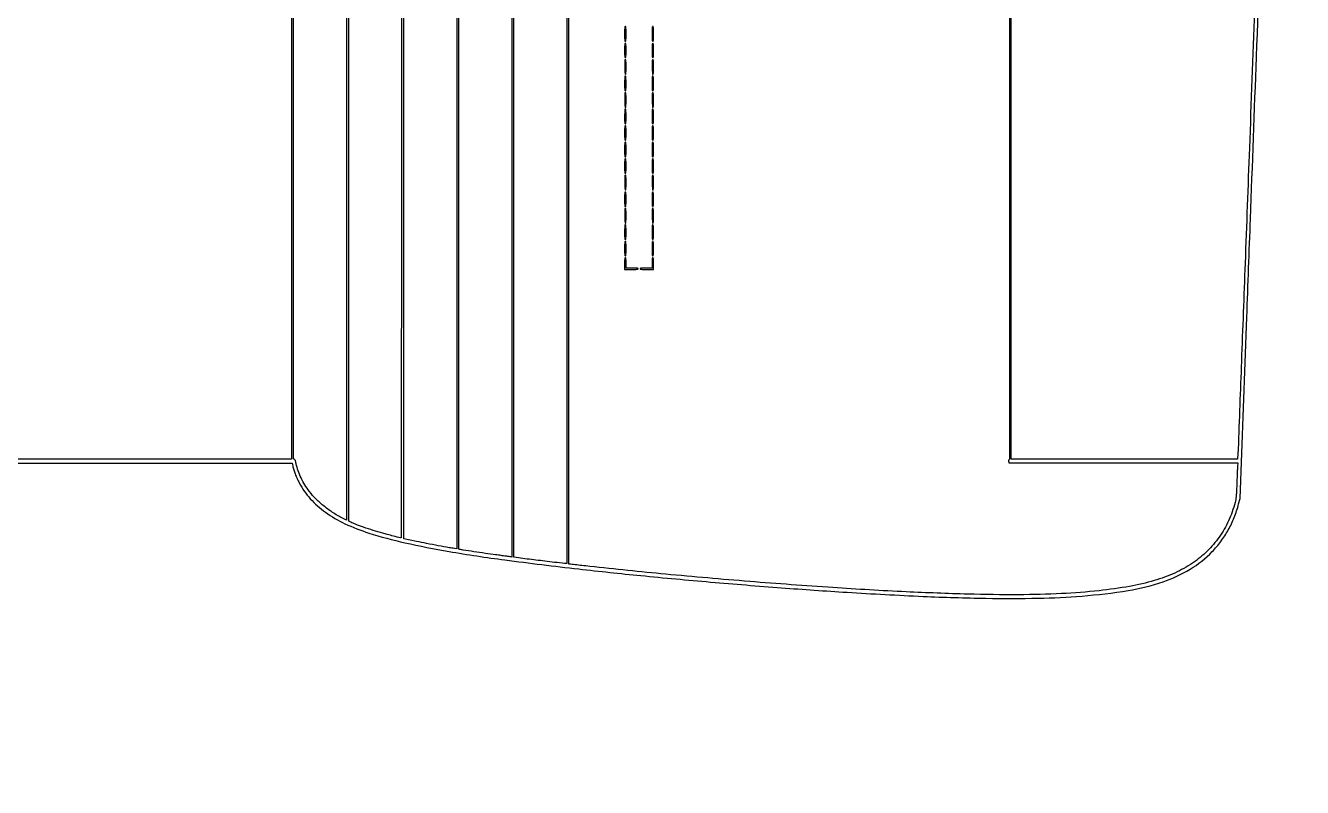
# Model space of a CAD drawing. Extents: x 56 to 1133, y 13 to 780.
# Drawn here: x 901.2 to 1133.1, y 13.2 to 151.4 of the extents above; entities that cross this region are included whole.
import ezdxf

# ---------------------------------------------------------------- set-up
doc = ezdxf.new("R2010")
doc.units = 0
doc.header["$MEASUREMENT"] = 0

msp = doc.modelspace()

# ---------------------------------------------------------------- linework, layer by layer
for points in [[(1017.40694, 575.895877, -0.000001), (1070.584681, 576.252606, -0.000002), (1122.697079, 576.601864, -0.000762)], [(949.508039, 401.901185, -0.000001), (949.529232, 360.757398, -0.000095), (949.545571, 310.204162, -0.000033), (949.5504, 237.340307), (949.5504, 72.756), (889.695933, 72.756), (829.841465, 72.756), (829.820283, 181.74195), (829.7991, 290.7279), (829.59234, 290.757084, 0.061062), (829.499514, 290.758779, 0.06589), (829.411524, 290.737683, 0.068412), (829.334841, 290.695441, 0.074966), (829.27509, 290.635165, 0.158898), (829.207259, 290.42785, 0.000009), (829.185801, 269.624214, 0.000219), (829.168655, 239.876086, 0.000035), (829.1646, 181.62003), (829.1646, 72.756), (769.3524, 72.756), (709.5402, 72.756), (709.5402, 249.055109), (709.5402, 425.354217)], [(959.5332, 319.063104), (959.5332, 61.670964), (959.04675, 61.917026, -0.025365), (957.219298, 62.960977, -0.025435), (955.508725, 64.183714, -0.026519), (954.007723, 65.512145, -0.03582), (952.810568, 66.872479, -0.025287), (951.979569, 68.088433, -0.025718), (951.280647, 69.375383, -0.026758), (950.744401, 70.670401, -0.034583), (950.401402, 71.91, 0.00903), (950.318294, 72.283633, 0.038172), (950.247663, 72.501699, 0.068015), (950.170607, 72.634622, 0.121018), (950.071914, 72.712611), (949.8888, 72.796122), (949.8888, 237.360368, -0.000033), (949.893629, 310.215336, -0.000095), (949.909968, 360.762414, -0.000001), (949.931161, 401.901185, -0.259795)], [(529.032925, 286.436984, -0.000002), (529.83462, 265.012438, -0.000004), (530.769888, 240.009811, -0.000003), (531.839084, 211.4154, 0.000001), (532.991169, 180.601107, 0.000001), (534.178651, 148.843697, 0.000001), (535.23949, 120.47627, 0.000003), (535.941746, 101.701946, 0.000115)], [(1130.14234, 577.288816, 0.000001), (1112.945079, 577.188951, 0.000111)], [(709.121796, 442.82444, 0.000019), (709.1172, 324.090018, -0.000009), (709.114218, 161.564965, -0.000147), (709.096025, 106.631092, -0.000008), (709.074425, 72.940537, -0.213464), (708.959902, 72.684961, 0.095623), (708.88732, 72.589725, 0.030328), (708.817485, 72.424509, 0.026135), (708.754019, 72.209491, 0.016347), (708.70133, 71.9523, -0.036268), (708.45517, 70.954519, -0.020148), (708.019736, 69.778721, -0.019985), (707.479403, 68.615709, -0.029891), (706.908625, 67.651863, -0.037506), (705.634203, 66.041262, -0.031055), (704.054884, 64.527114, -0.030003), (702.238563, 63.168405, -0.029139), (700.25535, 62.022318), (699.5574, 61.671512), (699.5574, 319.062041)], [(709.450724, 554.916273, 0.000002), (709.414274, 575.305401, 0.198447)], [(528.70788, 577.073614, 0.000003), (528.686579, 549.005158, 0.000159)], [(1130.319428, 549.297508, 0.000003), (1130.298148, 577.178284, 0.310328)], [(1079.928137, 294.725794), (1079.932958, 72.873757, -0.198918), (1079.823674, 72.609914, 0.110915), (1079.79034, 72.55727, 0.053622), (1079.771563, 72.479326, 0.048508), (1079.76863, 72.388612, 0.045352), (1079.782986, 72.296894), (1079.837624, 72.0792), (1100.608352, 72.0792), (1121.379079, 72.0792), (1121.332843, 71.33895, 0.004403), (1121.309844, 70.910066, 0.000756), (1121.274587, 70.095462, 0.000823), (1121.23621, 69.138874, 0.000735), (1121.199452, 68.1453, -0.002094), (1121.142812, 66.719255, -0.012094), (1121.091497, 65.966577, -0.02165), (1121.018596, 65.432067, -0.021052), (1120.899264, 64.900781, -0.04157), (1119.70261, 61.58274, -0.045906), (1118.004524, 58.623635, -0.046499), (1115.817037, 56.056137, -0.044784), (1113.1668, 53.901099, -0.042505), (1109.943288, 52.105432, -0.034157), (1106.22007, 50.725232, -0.028681), (1101.742328, 49.679807, -0.016069), (1096.2045, 48.900071, -0.015196), (1089.387612, 48.371679, -0.010242), (1081.585568, 48.164996, -0.008542), (1072.368778, 48.267137, -0.004799), (1061.1801, 48.689857, -0.004849), (1047.855218, 49.450987, -0.003327), (1032.753754, 50.561595, -0.003305), (1017.500527, 51.887001, -0.004439), (1003.700015, 53.301855, 0.000073), (1002.256763, 53.462566, 0.000121), (1001.037299, 53.597876, 0.000005), (999.93596, 53.719797, 0.027568), (999.914165, 53.721, -0.414184), (999.903125, 53.732039), (999.895262, 130.411957, -0.000016), (999.889323, 214.686923, -0.00001), (999.8874, 314.7966)], [(949.534419, 437.103757, -0.000003), (949.50785, 417.314747, -0.198562)], [(949.93135, 417.399347, -0.000003), (949.904781, 437.177782, -0.000198)], [(829.56065, 72.05808), (949.662462, 72.0369), (949.768188, 71.5293, 0.024959), (949.945492, 70.849836, 0.016203), (950.214402, 70.083711, 0.015071), (950.558962, 69.268995, 0.013304), (950.965756, 68.4414, 0.063232), (952.958989, 65.588048, 0.052882), (955.716196, 63.125156, 0.046849), (959.25735, 61.051373, 0.032231), (963.594, 59.360796, 0.021807), (970.142475, 57.593027, 0.012609), (978.147457, 56.013269, 0.009725), (988.308137, 54.475786, 0.004369), (1001.7063, 52.833195, 0.003912), (1012.983642, 51.639837, 0.002771), (1025.658322, 50.469678, 0.002744), (1038.534884, 49.423971, 0.003484), (1050.4359, 48.606549, 0.004118), (1064.247788, 47.868658, 0.007312), (1075.638838, 47.520982, 0.008812), (1085.146538, 47.537479, 0.014826), (1093.1166, 47.928387, 0.020114), (1101.47501, 48.926747, 0.042354), (1107.812593, 50.502947, 0.053697), (1112.74187, 52.797774, 0.06467), (1116.737496, 55.977414, 0.032966), (1118.325335, 57.848981, 0.032708), (1119.657974, 59.917759, 0.032111), (1120.730344, 62.179912, 0.029361), (1121.541219, 64.62873), (1121.802652, 65.6073), (1123.025498, 98.5167, -0.000023), (1123.689615, 116.367112, -0.000006), (1124.783934, 145.734891, -0.000006), (1126.038574, 179.384269, -0.000006), (1127.294472, 213.046277)]]:
    msp.add_lwpolyline(points, format="xyb")
for points in [[(967.46445, 576.326716), (969.516, 576.276178), (969.516, 317.367389, -0.000017), (969.512651, 218.088578, -0.000028), (969.50231, 134.513057), (969.488619, 58.477819, -0.414161), (969.469396, 58.4586, -0.062529), (969.333274, 58.47569, -0.000357), (968.082385, 58.795769, -0.00172), (966.921999, 59.097832, -0.005155), (966.132, 59.31512, -0.006547), (964.361381, 59.846997, -0.007002), (962.644711, 60.413811, -0.006957), (961.177443, 60.94414, -0.027757), (960.303072, 61.330678), (959.9562, 61.507639), (959.9562, 318.993875), (959.9562, 576.480112), (962.68455, 576.428683, -0.000361), (963.879019, 576.405303, -0.000259), (965.21409, 576.377515, -0.000262), (966.485351, 576.349731, -0.000563)], [(977.61645, 576.157693), (979.5834, 576.107068), (979.5834, 316.299035), (979.5834, 56.491002), (979.13925, 56.549162, -0.012122), (978.180356, 56.698453, -0.001695), (976.206268, 57.061926, -0.002095), (974.078241, 57.470444, -0.003243), (972.24435, 57.842843), (969.939, 58.32657), (969.939, 317.319261), (969.939, 576.311952), (972.79425, 576.260135, -0.00044), (974.031342, 576.236595, -0.000334), (975.388562, 576.208668, -0.000337), (976.662474, 576.180746, -0.000786)], [(987.76845, 575.988588), (989.5662, 575.938071), (989.5662, 315.462423), (989.5662, 54.986776), (989.37585, 55.028828, 0.019456), (989.233932, 55.054435, 0.000362), (988.483452, 55.159339, 0.000888), (987.607788, 55.279509, 0.000594), (986.6052, 55.414071, -0.002425), (984.748672, 55.670168, -0.001718), (982.667481, 55.974852, -0.00098), (980.717966, 56.271013, -0.018582), (980.11215, 56.387448), (979.9218, 56.431424), (979.9218, 316.287219), (979.9218, 576.143015), (982.94625, 576.09106, -0.000557), (984.235942, 576.067467, -0.00046), (985.610357, 576.039527, -0.000465), (986.871123, 576.011563, -0.001247)], [(996.94755, 575.872373), (999.549, 575.8722), (999.549, 314.8389), (999.549, 53.8056), (999.37686, 53.8056, -0.029907), (999.123591, 53.820763, -0.000074), (995.543404, 54.251522, -0.000454), (992.328113, 54.641822, -0.003128), (990.7506, 54.844791), (989.9469, 54.953313), (989.925736, 315.468634), (989.904573, 575.983955), (992.125336, 575.928251, 0.002222), (993.162103, 575.906856, 0.00115), (994.457927, 575.888859, 0.001143), (995.789832, 575.876471, 0.001737)], [(1129.7484, 406.870031), (1129.7484, 297.003262), (1127.632571, 240.313781, 0.000007), (1126.67563, 214.6654, 0.000004), (1125.543243, 184.297481, 0.000004), (1124.41945, 154.147196, 0.000007), (1123.491127, 129.2265, -0.000028), (1122.710597, 108.296706, -0.000045), (1122.044446, 90.503626, -0.000005), (1121.448356, 74.624654, -0.003818), (1121.410737, 73.79235), (1121.355963, 72.756), (1100.806681, 72.756), (1080.2574, 72.756), (1080.2574, 294.7464), (1080.2574, 516.7368), (1105.0029, 516.7368), (1129.7484, 516.7368)], [(1010.0394, 149.9112, 0.002849), (1010.043658, 149.163986, 0.020523), (1010.062533, 148.80435, 0.04313), (1010.097853, 148.609899, 0.338315), (1010.1663, 148.5576, 0.338315), (1010.234747, 148.609899, 0.04313), (1010.270067, 148.80435, 0.020523), (1010.288942, 149.163986, 0.002849), (1010.2932, 149.9112, 0.002849), (1010.288942, 150.658414, 0.020523), (1010.270067, 151.01805, 0.04313), (1010.234747, 151.212501, 0.338315), (1010.1663, 151.2648, 0.338315), (1010.097853, 151.212501, 0.04313), (1010.062533, 151.01805, 0.020523), (1010.043658, 150.658414, 0.002849)], [(1015.0308, 149.9112, 0.002849), (1015.035058, 149.163986, 0.020523), (1015.053933, 148.80435, 0.04313), (1015.089253, 148.609899, 0.338315), (1015.1577, 148.5576, 0.338315), (1015.226147, 148.609899, 0.04313), (1015.261467, 148.80435, 0.020523), (1015.280342, 149.163986, 0.002849), (1015.2846, 149.9112, 0.002849), (1015.280342, 150.658414, 0.020523), (1015.261467, 151.01805, 0.04313), (1015.226147, 151.212501, 0.338315), (1015.1577, 151.2648, 0.338315), (1015.089253, 151.212501, 0.04313), (1015.053933, 151.01805, 0.020523), (1015.035058, 150.658414, 0.002849)], [(1010.0394, 146.9079, 0.002961), (1010.043679, 146.185252, 0.021161), (1010.062597, 145.8363, 0.045065), (1010.098112, 145.648124, 0.33533), (1010.1663, 145.5966, 0.33533), (1010.234488, 145.648124, 0.045065), (1010.270003, 145.8363, 0.021161), (1010.288921, 146.185252, 0.002961), (1010.2932, 146.9079, 0.002961), (1010.288921, 147.630548, 0.021161), (1010.270003, 147.9795, 0.045065), (1010.234488, 148.167676, 0.33533), (1010.1663, 148.2192, 0.33533), (1010.098112, 148.167676, 0.045065), (1010.062597, 147.9795, 0.021161), (1010.043679, 147.630548, 0.002961)], [(1015.0308, 146.9079, 0.002961), (1015.035079, 146.185252, 0.021161), (1015.053997, 145.8363, 0.045065), (1015.089512, 145.648124, 0.33533), (1015.1577, 145.5966, 0.33533), (1015.225888, 145.648124, 0.045065), (1015.261403, 145.8363, 0.021161), (1015.280321, 146.185252, 0.002961), (1015.2846, 146.9079, 0.002961), (1015.280321, 147.630548, 0.021161), (1015.261403, 147.9795, 0.045065), (1015.225888, 148.167676, 0.33533), (1015.1577, 148.2192, 0.33533), (1015.089512, 148.167676, 0.045065), (1015.053997, 147.9795, 0.021161), (1015.035079, 147.630548, 0.002961)], [(1010.058402, 143.932707, 0.00406), (1010.074728, 143.29745, 0.015187), (1010.100342, 142.898955, 0.015954), (1010.133887, 142.635121, 0.279848), (1010.18745, 142.572057, 0.457179), (1010.241833, 142.604409, 0.024232), (1010.270953, 142.830545, 0.016613), (1010.288691, 143.212631, 0.003292), (1010.2932, 143.89755, 0.002775), (1010.288992, 144.655734, 0.020868), (1010.270044, 145.01405, 0.045773), (1010.234017, 145.205458, 0.335075), (1010.164152, 145.2582, 0.334735), (1010.095124, 145.206157, 0.049826), (1010.062064, 145.02363, 0.021548), (1010.049413, 144.67741, 0.002753)], [(1015.049802, 143.932707, 0.00406), (1015.066128, 143.29745, 0.015187), (1015.091742, 142.898955, 0.015954), (1015.125287, 142.635121, 0.279848), (1015.17885, 142.572057, 0.457179), (1015.233233, 142.604409, 0.024232), (1015.262353, 142.830545, 0.016613), (1015.280091, 143.212631, 0.003292), (1015.2846, 143.89755, 0.002775), (1015.280392, 144.655734, 0.020868), (1015.261444, 145.01405, 0.045773), (1015.225417, 145.205458, 0.335075), (1015.155552, 145.2582, 0.334735), (1015.086524, 145.206157, 0.049826), (1015.053464, 145.02363, 0.021548), (1015.040813, 144.67741, 0.002753)], [(1010.0958, 142.2408, 0.185783), (1010.073036, 142.189552, 0.00225), (1010.055968, 141.819915, 0.006347), (1010.043474, 141.388485, 0.004064), (1010.0394, 140.8872, 0.003), (1010.043687, 140.172741, 0.021382), (1010.062619, 139.82735, 0.045736), (1010.0982, 139.641259, 0.334295), (1010.1663, 139.59, 0.338315), (1010.234747, 139.642299, 0.04313), (1010.270067, 139.83675, 0.020523), (1010.288942, 140.196386, 0.002849), (1010.2932, 140.9436, 0.00412), (1010.286554, 141.750155, 0.033647), (1010.255746, 142.117168, 0.167132), (1010.190339, 142.242125, 0.406029)], [(1015.0872, 142.2408, 0.185783), (1015.064436, 142.189552, 0.00225), (1015.047367, 141.819915, 0.006347), (1015.034874, 141.388485, 0.004064), (1015.0308, 140.8872, 0.003), (1015.035087, 140.172741, 0.021382), (1015.054019, 139.82735, 0.045736), (1015.0896, 139.641259, 0.334295), (1015.1577, 139.59, 0.338315), (1015.226147, 139.642299, 0.04313), (1015.261467, 139.83675, 0.020523), (1015.280342, 140.196386, 0.002849), (1015.2846, 140.9436, 0.00412), (1015.277954, 141.750155, 0.033647), (1015.247146, 142.117168, 0.167132), (1015.181739, 142.242125, 0.406029)], [(1010.058402, 137.926107, 0.00406), (1010.074728, 137.29085, 0.015187), (1010.100342, 136.892355, 0.015954), (1010.133887, 136.628521, 0.279848), (1010.18745, 136.565457, 0.457179), (1010.241833, 136.597809, 0.024232), (1010.270953, 136.823945, 0.016613), (1010.288691, 137.206031, 0.003292), (1010.2932, 137.89095, 0.002775), (1010.288992, 138.649134, 0.020868), (1010.270044, 139.00745, 0.045773), (1010.234017, 139.198858, 0.335075), (1010.164152, 139.2516, 0.334735), (1010.095124, 139.199557, 0.049826), (1010.062064, 139.01703, 0.021548), (1010.049413, 138.67081, 0.002753)], [(1015.049802, 137.926107, 0.00406), (1015.066128, 137.29085, 0.015187), (1015.091742, 136.892355, 0.015954), (1015.125287, 136.628521, 0.279848), (1015.17885, 136.565457, 0.457179), (1015.233233, 136.597809, 0.024232), (1015.262353, 136.823945, 0.016613), (1015.280091, 137.206031, 0.003292), (1015.2846, 137.89095, 0.002775), (1015.280392, 138.649134, 0.020868), (1015.261444, 139.00745, 0.045773), (1015.225417, 139.198858, 0.335075), (1015.155552, 139.2516, 0.334735), (1015.086524, 139.199557, 0.049826), (1015.053464, 139.01703, 0.021548), (1015.040813, 138.67081, 0.002753)], [(1010.0958, 136.2342, 0.185783), (1010.073036, 136.182952, 0.00225), (1010.055968, 135.813315, 0.006347), (1010.043474, 135.381885, 0.004064), (1010.0394, 134.8806, 0.003), (1010.043687, 134.166141, 0.021382), (1010.062619, 133.82075, 0.045736), (1010.0982, 133.634659, 0.334295), (1010.1663, 133.5834, 0.338315), (1010.234747, 133.635699, 0.04313), (1010.270067, 133.83015, 0.020523), (1010.288942, 134.189786, 0.002849), (1010.2932, 134.937, 0.00412), (1010.286554, 135.743555, 0.033647), (1010.255746, 136.110568, 0.167132), (1010.190339, 136.235525, 0.406029)], [(1015.0872, 136.2342, 0.185783), (1015.064436, 136.182952, 0.00225), (1015.047367, 135.813315, 0.006347), (1015.034874, 135.381885, 0.004064), (1015.0308, 134.8806, 0.003), (1015.035087, 134.166141, 0.021382), (1015.054019, 133.82075, 0.045736), (1015.0896, 133.634659, 0.334295), (1015.1577, 133.5834, 0.338315), (1015.226147, 133.635699, 0.04313), (1015.261467, 133.83015, 0.020523), (1015.280342, 134.189786, 0.002849), (1015.2846, 134.937, 0.00412), (1015.277954, 135.743555, 0.033647), (1015.247146, 136.110568, 0.167132), (1015.181739, 136.235525, 0.406029)], [(1010.0394, 131.9337, 0.002961), (1010.043679, 131.211052, 0.021161), (1010.062597, 130.8621, 0.045065), (1010.098112, 130.673924, 0.33533), (1010.1663, 130.6224, 0.33533), (1010.234488, 130.673924, 0.045065), (1010.270003, 130.8621, 0.021161), (1010.288921, 131.211052, 0.002961), (1010.2932, 131.9337, 0.002961), (1010.288921, 132.656348, 0.021161), (1010.270003, 133.0053, 0.045065), (1010.234488, 133.193476, 0.33533), (1010.1663, 133.245, 0.33533), (1010.098112, 133.193476, 0.045065), (1010.062597, 133.0053, 0.021161), (1010.043679, 132.656348, 0.002961)], [(1015.0308, 131.9337, 0.002961), (1015.035079, 131.211052, 0.021161), (1015.053997, 130.8621, 0.045065), (1015.089512, 130.673924, 0.33533), (1015.1577, 130.6224, 0.33533), (1015.225888, 130.673924, 0.045065), (1015.261403, 130.8621, 0.021161), (1015.280321, 131.211052, 0.002961), (1015.2846, 131.9337, 0.002961), (1015.280321, 132.656348, 0.021161), (1015.261403, 133.0053, 0.045065), (1015.225888, 133.193476, 0.33533), (1015.1577, 133.245, 0.33533), (1015.089512, 133.193476, 0.045065), (1015.053997, 133.0053, 0.021161), (1015.035079, 132.656348, 0.002961)], [(1010.0394, 128.9304, 0.002849), (1010.043658, 128.183186, 0.020523), (1010.062533, 127.82355, 0.04313), (1010.097853, 127.629099, 0.338315), (1010.1663, 127.5768, 0.338315), (1010.234747, 127.629099, 0.04313), (1010.270067, 127.82355, 0.020523), (1010.288942, 128.183186, 0.002849), (1010.2932, 128.9304, 0.002849), (1010.288942, 129.677614, 0.020523), (1010.270067, 130.03725, 0.04313), (1010.234747, 130.231701, 0.338315), (1010.1663, 130.284, 0.338315), (1010.097853, 130.231701, 0.04313), (1010.062533, 130.03725, 0.020523), (1010.043658, 129.677614, 0.002849)], [(1015.0308, 128.9304, 0.002849), (1015.035058, 128.183186, 0.020523), (1015.053933, 127.82355, 0.04313), (1015.089253, 127.629099, 0.338315), (1015.1577, 127.5768, 0.338315), (1015.226147, 127.629099, 0.04313), (1015.261467, 127.82355, 0.020523), (1015.280342, 128.183186, 0.002849), (1015.2846, 128.9304, 0.002849), (1015.280342, 129.677614, 0.020523), (1015.261467, 130.03725, 0.04313), (1015.226147, 130.231701, 0.338315), (1015.1577, 130.284, 0.338315), (1015.089253, 130.231701, 0.04313), (1015.053933, 130.03725, 0.020523), (1015.035058, 129.677614, 0.002849)], [(1010.0394, 125.9271, 0.002961), (1010.043679, 125.204452, 0.021161), (1010.062597, 124.8555, 0.045065), (1010.098112, 124.667324, 0.33533), (1010.1663, 124.6158, 0.33533), (1010.234488, 124.667324, 0.045065), (1010.270003, 124.8555, 0.021161), (1010.288921, 125.204452, 0.002961), (1010.2932, 125.9271, 0.002961), (1010.288921, 126.649748, 0.021161), (1010.270003, 126.9987, 0.045065), (1010.234488, 127.186876, 0.33533), (1010.1663, 127.2384, 0.33533), (1010.098112, 127.186876, 0.045065), (1010.062597, 126.9987, 0.021161), (1010.043679, 126.649748, 0.002961)], [(1015.0308, 125.9271, 0.002961), (1015.035079, 125.204452, 0.021161), (1015.053997, 124.8555, 0.045065), (1015.089512, 124.667324, 0.33533), (1015.1577, 124.6158, 0.33533), (1015.225888, 124.667324, 0.045065), (1015.261403, 124.8555, 0.021161), (1015.280321, 125.204452, 0.002961), (1015.2846, 125.9271, 0.002961), (1015.280321, 126.649748, 0.021161), (1015.261403, 126.9987, 0.045065), (1015.225888, 127.186876, 0.33533), (1015.1577, 127.2384, 0.33533), (1015.089512, 127.186876, 0.045065), (1015.053997, 126.9987, 0.021161), (1015.035079, 126.649748, 0.002961)], [(1010.058402, 122.951907, 0.00406), (1010.074728, 122.31665, 0.015187), (1010.100342, 121.918155, 0.015954), (1010.133887, 121.654321, 0.279848), (1010.18745, 121.591257, 0.457179), (1010.241833, 121.623609, 0.024232), (1010.270953, 121.849745, 0.016613), (1010.288691, 122.231831, 0.003292), (1010.2932, 122.91675, 0.002775), (1010.288992, 123.674934, 0.020868), (1010.270044, 124.03325, 0.045773), (1010.234017, 124.224658, 0.335075), (1010.164152, 124.2774, 0.334735), (1010.095124, 124.225357, 0.049826), (1010.062064, 124.04283, 0.021548), (1010.049413, 123.69661, 0.002753)], [(1015.049802, 122.951907, 0.00406), (1015.066128, 122.31665, 0.015187), (1015.091742, 121.918155, 0.015954), (1015.125287, 121.654321, 0.279848), (1015.17885, 121.591257, 0.457179), (1015.233233, 121.623609, 0.024232), (1015.262353, 121.849745, 0.016613), (1015.280091, 122.231831, 0.003292), (1015.2846, 122.91675, 0.002775), (1015.280392, 123.674934, 0.020868), (1015.261444, 124.03325, 0.045773), (1015.225417, 124.224658, 0.335075), (1015.155552, 124.2774, 0.334735), (1015.086524, 124.225357, 0.049826), (1015.053464, 124.04283, 0.021548), (1015.040813, 123.69661, 0.002753)], [(1010.0394, 119.9205, 0.002961), (1010.043679, 119.197852, 0.021161), (1010.062597, 118.8489, 0.045065), (1010.098112, 118.660724, 0.33533), (1010.1663, 118.6092, 0.33533), (1010.234488, 118.660724, 0.045065), (1010.270003, 118.8489, 0.021161), (1010.288921, 119.197852, 0.002961), (1010.2932, 119.9205, 0.002961), (1010.288921, 120.643148, 0.021161), (1010.270003, 120.9921, 0.045065), (1010.234488, 121.180276, 0.33533), (1010.1663, 121.2318, 0.33533), (1010.098112, 121.180276, 0.045065), (1010.062597, 120.9921, 0.021161), (1010.043679, 120.643148, 0.002961)], [(1015.0308, 119.9205, 0.002961), (1015.035079, 119.197852, 0.021161), (1015.053997, 118.8489, 0.045065), (1015.089512, 118.660724, 0.33533), (1015.1577, 118.6092, 0.33533), (1015.225888, 118.660724, 0.045065), (1015.261403, 118.8489, 0.021161), (1015.280321, 119.197852, 0.002961), (1015.2846, 119.9205, 0.002961), (1015.280321, 120.643148, 0.021161), (1015.261403, 120.9921, 0.045065), (1015.225888, 121.180276, 0.33533), (1015.1577, 121.2318, 0.33533), (1015.089512, 121.180276, 0.045065), (1015.053997, 120.9921, 0.021161), (1015.035079, 120.643148, 0.002961)], [(1010.058402, 116.945307, 0.00406), (1010.074728, 116.31005, 0.015187), (1010.100342, 115.911555, 0.015954), (1010.133887, 115.647721, 0.279848), (1010.18745, 115.584657, 0.457179), (1010.241833, 115.617009, 0.024232), (1010.270953, 115.843145, 0.016613), (1010.288691, 116.225231, 0.003292), (1010.2932, 116.91015, 0.002775), (1010.288992, 117.668334, 0.020868), (1010.270044, 118.02665, 0.045773), (1010.234017, 118.218058, 0.335075), (1010.164152, 118.2708, 0.334735), (1010.095124, 118.218757, 0.049826), (1010.062064, 118.03623, 0.021548), (1010.049413, 117.69001, 0.002753)], [(1015.049802, 116.945307, 0.00406), (1015.066128, 116.31005, 0.015187), (1015.091742, 115.911555, 0.015954), (1015.125287, 115.647721, 0.279848), (1015.17885, 115.584657, 0.457179), (1015.233233, 115.617009, 0.024232), (1015.262353, 115.843145, 0.016613), (1015.280091, 116.225231, 0.003292), (1015.2846, 116.91015, 0.002775), (1015.280392, 117.668334, 0.020868), (1015.261444, 118.02665, 0.045773), (1015.225417, 118.218058, 0.335075), (1015.155552, 118.2708, 0.334735), (1015.086524, 118.218757, 0.049826), (1015.053464, 118.03623, 0.021548), (1015.040813, 117.69001, 0.002753)], [(1010.0958, 115.2534, 0.185783), (1010.073036, 115.202152, 0.00225), (1010.055968, 114.832515, 0.006347), (1010.043474, 114.401085, 0.004064), (1010.0394, 113.8998, 0.003), (1010.043687, 113.185341, 0.021382), (1010.062619, 112.83995, 0.045736), (1010.0982, 112.653859, 0.334295), (1010.1663, 112.6026, 0.338315), (1010.234747, 112.654899, 0.04313), (1010.270067, 112.84935, 0.020523), (1010.288942, 113.208986, 0.002849), (1010.2932, 113.9562, 0.00412), (1010.286554, 114.762755, 0.033647), (1010.255746, 115.129768, 0.167132), (1010.190339, 115.254725, 0.406029)], [(1015.0872, 115.2534, 0.185783), (1015.064436, 115.202152, 0.00225), (1015.047367, 114.832515, 0.006347), (1015.034874, 114.401085, 0.004064), (1015.0308, 113.8998, 0.003), (1015.035087, 113.185341, 0.021382), (1015.054019, 112.83995, 0.045736), (1015.0896, 112.653859, 0.334295), (1015.1577, 112.6026, 0.338315), (1015.226147, 112.654899, 0.04313), (1015.261467, 112.84935, 0.020523), (1015.280342, 113.208986, 0.002849), (1015.2846, 113.9562, 0.00412), (1015.277954, 114.762755, 0.033647), (1015.247146, 115.129768, 0.167132), (1015.181739, 115.254725, 0.406029)], [(1010.0394, 110.9529, 0.002961), (1010.043679, 110.230252, 0.021161), (1010.062597, 109.8813, 0.045065), (1010.098112, 109.693124, 0.33533), (1010.1663, 109.6416, 0.33533), (1010.234488, 109.693124, 0.045065), (1010.270003, 109.8813, 0.021161), (1010.288921, 110.230252, 0.002961), (1010.2932, 110.9529, 0.002961), (1010.288921, 111.675548, 0.021161), (1010.270003, 112.0245, 0.045065), (1010.234488, 112.212676, 0.33533), (1010.1663, 112.2642, 0.33533), (1010.098112, 112.212676, 0.045065), (1010.062597, 112.0245, 0.021161), (1010.043679, 111.675548, 0.002961)], [(1015.0308, 110.9529, 0.002961), (1015.035079, 110.230252, 0.021161), (1015.053997, 109.8813, 0.045065), (1015.089512, 109.693124, 0.33533), (1015.1577, 109.6416, 0.33533), (1015.225888, 109.693124, 0.045065), (1015.261403, 109.8813, 0.021161), (1015.280321, 110.230252, 0.002961), (1015.2846, 110.9529, 0.002961), (1015.280321, 111.675548, 0.021161), (1015.261403, 112.0245, 0.045065), (1015.225888, 112.212676, 0.33533), (1015.1577, 112.2642, 0.33533), (1015.089512, 112.212676, 0.045065), (1015.053997, 112.0245, 0.021161), (1015.035079, 111.675548, 0.002961)], [(1010.0394, 108.2457), (1010.0394, 107.1882), (1011.2661, 107.1882, 0.003213), (1011.939621, 107.192528, 0.022561), (1012.2672, 107.211538, 0.049302), (1012.442923, 107.247453, 0.328801), (1012.4928, 107.3151, 0.317386), (1012.445663, 107.381878, 0.056711), (1012.28835, 107.41841, 0.025044), (1011.99285, 107.437585, 0.00368), (1011.393, 107.442), (1010.2932, 107.442), (1010.2932, 108.3726, 0.004556), (1010.288629, 108.874272, 0.029335), (1010.269166, 109.12695, 0.06897), (1010.231793, 109.260299, 0.298365), (1010.1663, 109.3032, 0.313079), (1010.099828, 109.257055, 0.0595), (1010.063088, 109.1058, 0.025996), (1010.043849, 108.821, 0.003867)], [(1015.0308, 108.3726), (1015.0308, 107.442), (1013.931, 107.442, 0.00368), (1013.33115, 107.437585, 0.025044), (1013.03565, 107.41841, 0.056711), (1012.878337, 107.381878, 0.317386), (1012.8312, 107.3151, 0.328801), (1012.881077, 107.247453, 0.049302), (1013.0568, 107.211538, 0.022561), (1013.384379, 107.192528, 0.003213), (1014.0579, 107.1882), (1015.2846, 107.1882), (1015.2846, 108.2457, 0.003867), (1015.280151, 108.821, 0.025996), (1015.260912, 109.1058, 0.0595), (1015.224172, 109.257055, 0.313079), (1015.1577, 109.3032, 0.298365), (1015.092207, 109.260299, 0.06897), (1015.054834, 109.12695, 0.029335), (1015.035371, 108.874272, 0.004556)]]:
    msp.add_lwpolyline(points, format="xyb", close=True)

doc.saveas('drawing.dxf')
